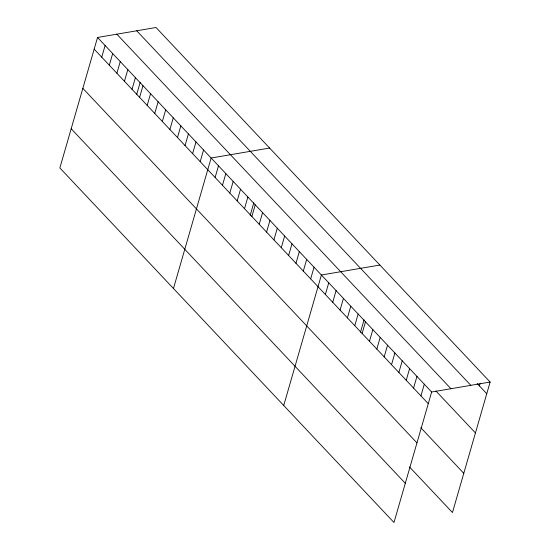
<?xml version="1.0" encoding="UTF-8"?>
<svg xmlns="http://www.w3.org/2000/svg" width="550" height="550" viewBox="0 0 550 550"><rect width="100%" height="100%" fill="white"/><g stroke="black" fill="none" stroke-linecap="round" stroke-linejoin="round"><path stroke-width="0.82" d="M97.536 37.469L59.867 167.956L393.986 522.5L431.647 392.013L97.536 37.469L156.014 27.5L490.132 382.044L452.464 512.531L409.496 466.936M101.736 57.179L105.105 45.506M109.312 65.209L112.681 53.542M116.882 73.246L120.251 61.579M124.458 81.283L127.827 69.609M132.034 89.32L135.403 77.646M136.62 94.696L140.209 82.266M139.604 97.357L142.972 85.683M147.18 105.394L150.549 93.72M154.749 113.431L158.118 101.757M162.326 121.468L165.694 109.794M169.895 129.504L173.264 117.831M177.471 137.541L180.84 125.868M185.041 145.578L188.416 133.904M192.617 153.615L195.986 141.941M200.193 161.652L203.562 149.978M173.47 288.502L211.131 158.015L269.617 148.046M215.112 177.485L218.481 165.811M222.468 185.288L225.837 173.614M229.817 193.084L233.186 181.411M237.167 200.887L240.536 189.214M244.516 208.684L247.885 197.01M250.216 215.242L253.804 202.812M251.866 216.487L255.234 204.813M259.215 224.283L262.584 212.609M266.571 232.086L269.94 220.413M273.921 239.883L277.289 228.209M281.27 247.686L284.639 236.012M288.619 255.482L291.988 243.815M295.969 263.285L299.337 251.611M303.318 271.081L306.687 259.414M310.674 278.884L314.043 267.211M283.724 405.501L321.393 275.014L379.871 265.045M325.373 294.484L328.742 282.81M332.722 302.287L336.091 290.613M340.072 310.083L343.441 298.409M347.421 317.886L350.79 306.212M354.777 325.683L358.146 314.009M360.477 332.241L364.066 319.811M362.127 333.486L365.496 321.812M369.476 341.282L372.845 329.608M376.826 349.085L380.194 337.411M384.175 356.881L387.544 345.214M391.524 364.684L394.893 353.011M398.874 372.481L402.249 360.814M406.23 380.284L409.599 368.61M413.579 388.087L416.948 376.413M420.929 395.883L424.297 384.209M479.408 385.914L480.081 383.584M431.647 392.013L490.132 382.044M477.146 383.515L486.764 393.717M136.716 30.786L470.828 385.33M116.834 34.176L450.945 388.719M435.861 390.926L475.441 432.926M94.167 49.143L428.278 403.686M420.812 427.721L463.781 473.323M82.851 88.351L416.962 442.894M71.191 128.748L405.302 483.292"/></g></svg>
